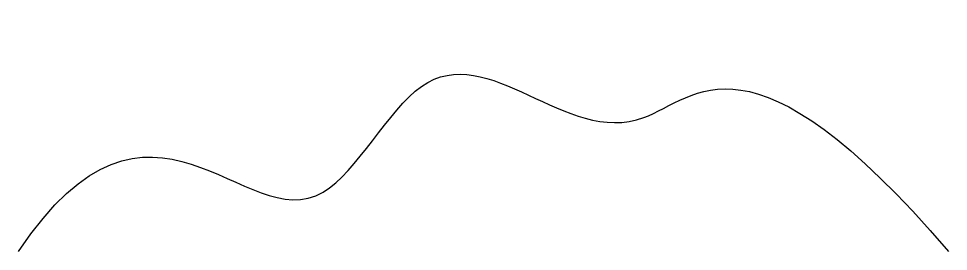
# Model space of a CAD drawing. Extents: x 0 to 7, y 0 to 1.75.
import ezdxf

# ---------------------------------------------------------------- set-up
doc = ezdxf.new("R2010")
doc.units = 0
doc.header["$MEASUREMENT"] = 0

msp = doc.modelspace()

# ---------------------------------------------------------------- linework, layer by layer
msp.add_open_spline([(0, 0), (1, 1.5), (2, -0.5), (3.25, 2), (4.5, 0.25), (5.5, 1.75), (7, 0)], degree=3, knots=[0, 0, 0, 0, 0.35, 0.5, 0.8, 1, 1, 1, 1])

doc.saveas('drawing.dxf')
